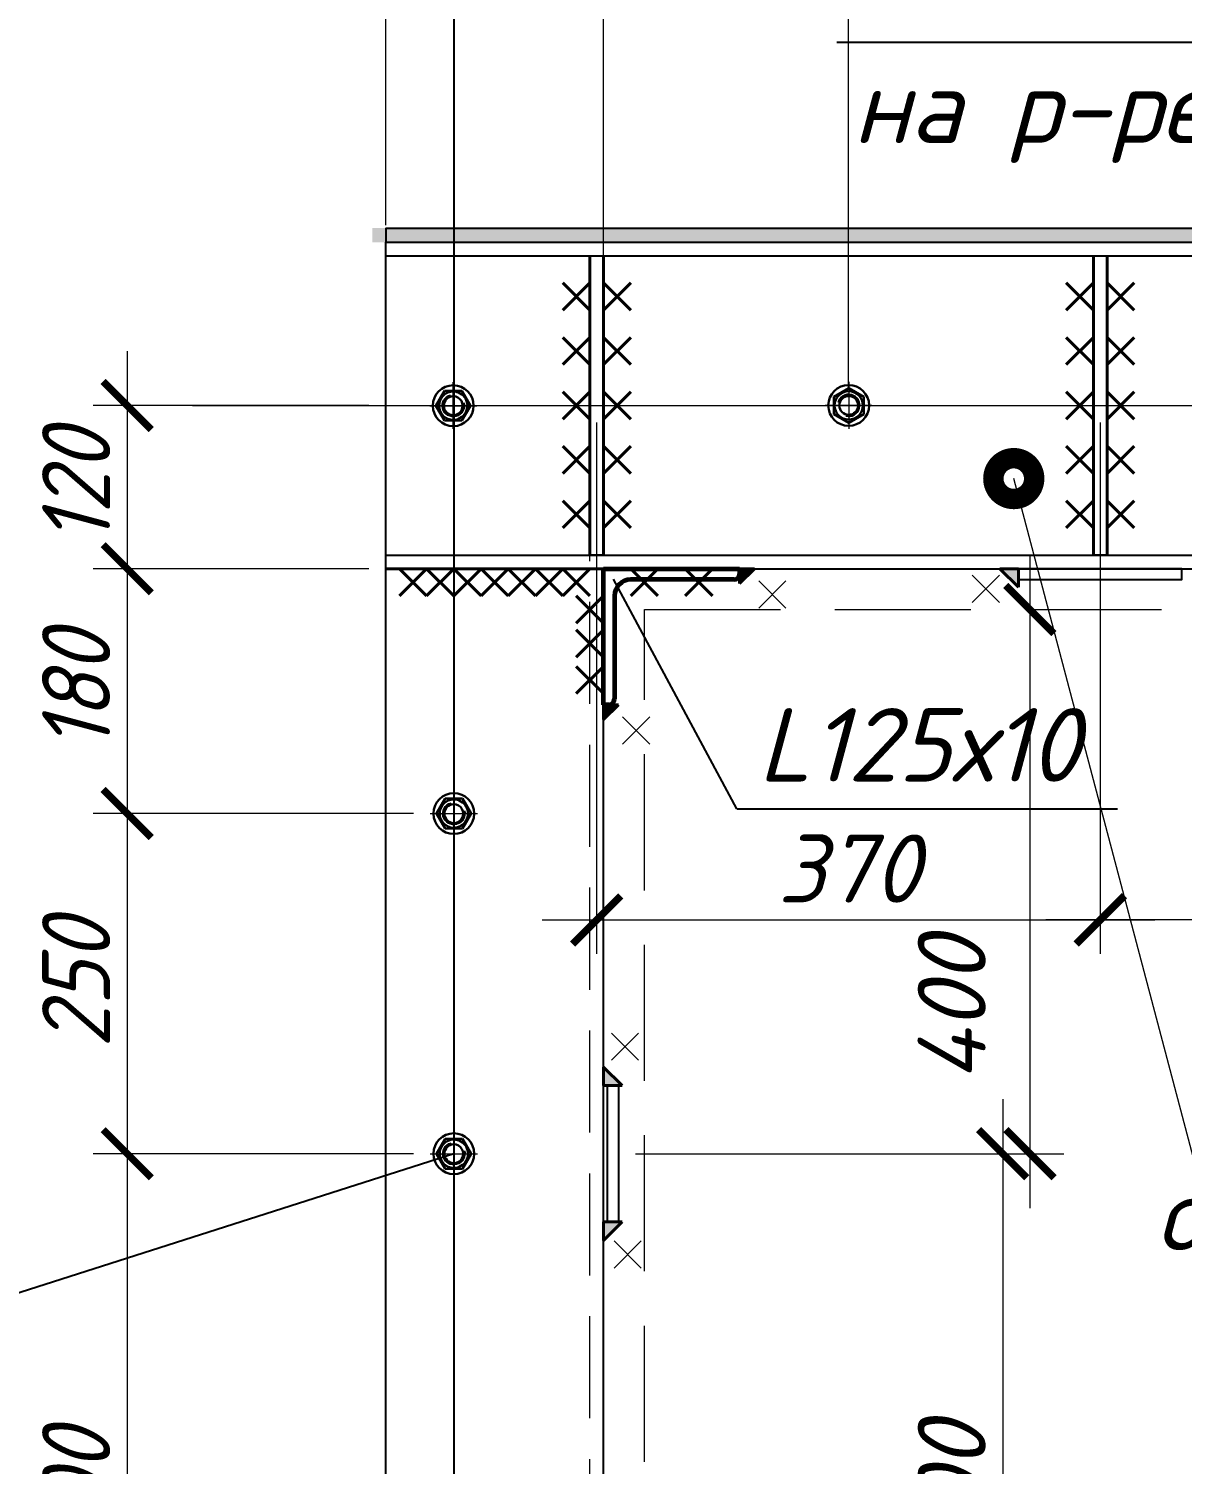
# Model space of a CAD drawing. Header units: millimetres. Extents: x 749182 to 2267578, y 70462 to 311449.
# Drawn here: x 2071756 to 2072604, y 119859 to 120914 of the extents above; entities that cross this region are included whole.
import ezdxf
from ezdxf.enums import TextEntityAlignment as Align

# ---------------------------------------------------------------- set-up
doc = ezdxf.new("R2010")
doc.units = ezdxf.units.MM
for name, pattern in [('015-60-22-12-0682-ПЗУ-20_П_изм1$0$K5LT_AXLED_REINFORCED', [13, 8, -2, 1, -2]), ('ГОСТ 2.303 4', [7, 5, -2, 0]), ('осеваяX2', [4, 2.5, -0.5, 0.5, -0.5])]:
    doc.linetypes.add(name, pattern=pattern)
doc.layers.get('Defpoints').update_dxf_attribs({"color": 255})
for name, color, linetype, lineweight in [('1Стены', 252, 'Continuous', 25), ('Оси', 165, 'осеваяX2', 13), ('Размер', 7, 'Continuous', 13), ('размеры', 7, 'Continuous', 9), ('Размеры КР', 164, 'Continuous', 9), ('сварка', 156, 'Continuous', 9), ('Стены', 184, 'Continuous', 40)]:
    doc.layers.add(name, color=color, linetype=linetype, lineweight=lineweight)
doc.layers.add('CS_UNPLOTTED', color=254, linetype='Continuous', plot=False)
for name, color, linetype in [('VPORTS', 7, 'Continuous'), ('металл', 124, 'Continuous'), ('Текст', 7, 'Continuous'), ('Штриховка', 252, 'Continuous')]:
    doc.layers.add(name, color=color, linetype=linetype)
doc.styles.add('GOST 2.304_new', font='isocpeur.ttf', dxfattribs={"width": 0.9, "oblique": 15})
doc.styles.add('М2', font='isocpeui.ttf')
doc.dimstyles.new('SPDS', dxfattribs={"dimscale": 25, "dimtxt": 2.5, "dimasz": 1.77, "dimexe": 1.25, "dimexo": 0.625, "dimtad": 1, "dimdec": 0, "dimrnd": 0.001, "dimtxsty": 'GOST 2.304_new', "dimblk": 'ARCHTICK', "dimcen": 2.5, "dimdle": 2, "dimclrt": 256, "dimazin": 2, "dimtfac": 0.75, "dimtdec": 0, "dimtmove": 1, "dimatfit": 3, "dimfxl": 0, "dimtolj": 1, "dimlwd": 9, "dimlwe": 9, "dimarcsym": 0})
doc.dimstyles.new('SPDS 1_20', dxfattribs={"dimscale": 20, "dimtxt": 2.5, "dimasz": 1.77, "dimexe": 1.25, "dimexo": 0.625, "dimtad": 1, "dimdec": 0, "dimrnd": 0.001, "dimtxsty": 'М2', "dimblk": 'ARCHTICK', "dimcen": 2.5, "dimdle": 2, "dimclrt": 256, "dimadec": 0, "dimazin": 2, "dimtfac": 0.75, "dimtdec": 0, "dimtmove": 1, "dimatfit": 3, "dimfxl": 0, "dimtolj": 1, "dimlwd": 9, "dimlwe": 9, "dimarcsym": 0})

# ---------------------------------------------------------------- blocks, each defined once
blk = doc.blocks.new('м16')
at = {"layer": 'металл', "lineweight": 30, "ltscale": 20}
for p, q in [((-11, 6.4), (0, 12.7)), ((0, 12.7), (11, 6.4)), ((-11, -6.4), (-11, 6.4)), ((11, 6.4), (11, -6.4)), ((0, -12.7), (-11, -6.4)), ((11, -6.4), (0, -12.7))]:
    blk.add_line(p, q, dxfattribs=at)
blk.add_circle((0, 0), 15, dxfattribs=at)
for radius, start, end in [(10.4, 0, 180), (10.4, 180, 0), (6.92, 0, 180), (6.92, 180, 0)]:
    blk.add_arc((0, 0), radius, start, end, dxfattribs=at)
at = {"layer": 'металл', "linetype": 'Continuous', "lineweight": 25, "ltscale": 20}
blk.add_arc((0, 0), 8, 255, 165, dxfattribs=at)
at = {"layer": 'Оси', "ltscale": 20}
for p, q in [((0, 17.3), (0, -17.3)), ((17, 0), (-17.3, 0))]:
    blk.add_line(p, q, dxfattribs=at)
blk = doc.blocks.new('свар')
at = {"layer": 'сварка', "color": 0, "linetype": 'Continuous', "ltscale": 10}
for p, q in [((10, 10), (-10, -10)), ((-10, 10), (10, -10))]:
    blk.add_line(p, q, dxfattribs=at)
blk = doc.blocks.new('_ArchTick')
at = {"color": 0, "linetype": 'ByBlock', "const_width": 0.15}
blk.add_lwpolyline([(-0.5, -0.5), (0.5, 0.5)], dxfattribs=at)
blk = doc.blocks.new('*D1927')
at = {"layer": 'Defpoints', "color": 0, "lineweight": 20, "ltscale": 20, "transparency": 16777216}
for p in [(2072481.9, 120487.5), (2072189.4, 120087.5), (2072491.7, 120087.5)]:
    blk.add_point(p, dxfattribs=at)
at = {"layer": 'Размер', "color": 0, "lineweight": 9, "ltscale": 20, "transparency": 16777216}
for p, q in [((2072491.7, 120527.5), (2072491.7, 120047.5)), ((2072494.4, 120487.5), (2072516.7, 120487.5)), ((2072201.9, 120087.5), (2072516.7, 120087.5))]:
    blk.add_line(p, q, dxfattribs=at)
at = {"layer": 'Размер', "color": 0, "lineweight": 9, "ltscale": 20, "transparency": 16777216, "xscale": 35.4, "yscale": 35.4, "zscale": 35.4}
for p, rotation in [((2072491.7, 120487.5), 90), ((2072491.7, 120087.5), 270)]:
    blk.add_blockref('_ArchTick', p, dxfattribs=dict(at, rotation=rotation))
at = {"layer": 'Размер', "ltscale": 20, "transparency": 16777216, "insert": (2072434.2, 120193.5), "char_height": 50, "attachment_point": 5, "rotation": 90, "style": 'М2'}
blk.add_mtext('\\A1;400', dxfattribs=at)
blk = doc.blocks.new('*D1928')
at = {"layer": 'Defpoints', "color": 0, "lineweight": 20, "ltscale": 20, "transparency": 16777216}
for p in [(2072189.4, 120087.5), (2072189.4, 119587.5), (2072471.7, 119587.5)]:
    blk.add_point(p, dxfattribs=at)
at = {"layer": 'Размер', "color": 0, "lineweight": 9, "ltscale": 20, "transparency": 16777216}
for p, q in [((2072471.7, 120127.5), (2072471.7, 119547.5)), ((2072201.9, 120087.5), (2072496.7, 120087.5)), ((2072201.9, 119587.5), (2072496.7, 119587.5))]:
    blk.add_line(p, q, dxfattribs=at)
at = {"layer": 'Размер', "color": 0, "lineweight": 9, "ltscale": 20, "transparency": 16777216, "xscale": 35.4, "yscale": 35.4, "zscale": 35.4}
for p, rotation in [((2072471.7, 120087.5), 90), ((2072471.7, 119587.5), 270)]:
    blk.add_blockref('_ArchTick', p, dxfattribs=dict(at, rotation=rotation))
at = {"layer": 'Размер', "ltscale": 20, "transparency": 16777216, "insert": (2072434.2, 119837.5), "char_height": 50, "attachment_point": 5, "rotation": 90, "style": 'М2'}
blk.add_mtext('\\A1;500', dxfattribs=at)
blk = doc.blocks.new('*D1934')
at = {"layer": 'Defpoints', "color": 0, "lineweight": 20, "transparency": 16777216}
for p in [(2072018.3, 121445.3), (2072018.3, 120757.5), (2072178.4, 120517.5)]:
    blk.add_point(p, dxfattribs=at)
at = {"layer": 'Размеры КР', "color": 0, "lineweight": 9, "transparency": 16777216}
for p, q in [((2072018.3, 120770), (2072018.3, 121470.3)), ((2072178.4, 120530), (2072178.4, 121470.3)), ((2072218.4, 121445.3), (2071978.3, 121445.3))]:
    blk.add_line(p, q, dxfattribs=at)
at = {"layer": 'Размеры КР', "color": 0, "lineweight": 9, "transparency": 16777216, "xscale": 35.4, "yscale": 35.4, "zscale": 35.4, "rotation": 180}
blk.add_blockref('_ArchTick', (2072018.3, 121445.3), dxfattribs=at)
at = {"layer": 'Размеры КР', "color": 0, "lineweight": 9, "transparency": 16777216, "xscale": 35.4, "yscale": 35.4, "zscale": 35.4}
blk.add_blockref('_ArchTick', (2072178.4, 121445.3), dxfattribs=at)
at = {"layer": 'Размеры КР', "lineweight": 20, "transparency": 16777216, "insert": (2072098.4, 121482.8), "char_height": 50, "attachment_point": 5, "style": 'М2'}
blk.add_mtext('\\A1;160', dxfattribs=at)
blk = doc.blocks.new('*D1920')
at = {"layer": 'Defpoints', "color": 0, "lineweight": 20, "ltscale": 20, "transparency": 16777216}
for p in [(2072638.9, 120487.5), (2072652.8, 120487.5), (2072672.8, 118487.5)]:
    blk.add_point(p, dxfattribs=at)
at = {"layer": 'Размер', "color": 0, "lineweight": 9, "ltscale": 20, "transparency": 16777216}
for p, q in [((2072638.9, 118447.5), (2072638.9, 120527.5)), ((2072640.3, 120487.5), (2072613.9, 120487.5)), ((2072660.3, 118487.5), (2072613.9, 118487.5))]:
    blk.add_line(p, q, dxfattribs=at)
at = {"layer": 'Размер', "color": 0, "lineweight": 9, "ltscale": 20, "transparency": 16777216, "xscale": 35.4, "yscale": 35.4, "zscale": 35.4}
for p, rotation in [((2072638.9, 120487.5), 90), ((2072638.9, 118487.5), 270)]:
    blk.add_blockref('_ArchTick', p, dxfattribs=dict(at, rotation=rotation))
at = {"layer": 'Размер', "ltscale": 20, "transparency": 16777216, "insert": (2072628.9, 119622.1), "char_height": 50, "width": 670.583, "attachment_point": 5, "rotation": 90, "style": 'М2'}
blk.add_mtext('\\A1;2000 \\P(уточнять по АР)', dxfattribs=at)
blk = doc.blocks.new('*D1921')
at = {"layer": 'Defpoints', "color": 0, "lineweight": 20, "ltscale": 20, "transparency": 16777216}
for p in [(2072018.3, 120637.5), (2071828.3, 120517.5), (2072018.3, 120517.5)]:
    blk.add_point(p, dxfattribs=at)
at = {"layer": 'размеры', "color": 0, "lineweight": 9, "ltscale": 20, "transparency": 16777216}
for p, q in [((2071828.3, 120677.5), (2071828.3, 120477.5)), ((2072005.8, 120637.5), (2071803.3, 120637.5)), ((2072005.8, 120517.5), (2071803.3, 120517.5))]:
    blk.add_line(p, q, dxfattribs=at)
at = {"layer": 'размеры', "color": 0, "lineweight": 9, "ltscale": 20, "transparency": 16777216, "xscale": 35.4, "yscale": 35.4, "zscale": 35.4}
for p, rotation in [((2071828.3, 120637.5), 90), ((2071828.3, 120517.5), 270)]:
    blk.add_blockref('_ArchTick', p, dxfattribs=dict(at, rotation=rotation))
at = {"layer": 'размеры', "ltscale": 20, "transparency": 16777216, "insert": (2071790.8, 120577.5), "char_height": 50, "attachment_point": 5, "rotation": 90, "style": 'GOST 2.304_new'}
blk.add_mtext('\\A1;120', dxfattribs=at)
blk = doc.blocks.new('*D1922')
at = {"layer": 'Defpoints', "color": 0, "lineweight": 20, "ltscale": 20, "transparency": 16777216}
for p in [(2072018.3, 120517.5), (2071828.3, 120337.5), (2072051.1, 120337.5)]:
    blk.add_point(p, dxfattribs=at)
at = {"layer": 'размеры', "color": 0, "lineweight": 9, "ltscale": 20, "transparency": 16777216}
for p, q in [((2071828.3, 120557.5), (2071828.3, 120297.5)), ((2072005.8, 120517.5), (2071803.3, 120517.5)), ((2072038.6, 120337.5), (2071803.3, 120337.5))]:
    blk.add_line(p, q, dxfattribs=at)
at = {"layer": 'размеры', "color": 0, "lineweight": 9, "ltscale": 20, "transparency": 16777216, "xscale": 35.4, "yscale": 35.4, "zscale": 35.4}
for p, rotation in [((2071828.3, 120517.5), 90), ((2071828.3, 120337.5), 270)]:
    blk.add_blockref('_ArchTick', p, dxfattribs=dict(at, rotation=rotation))
at = {"layer": 'размеры', "ltscale": 20, "transparency": 16777216, "insert": (2071790.8, 120427.5), "char_height": 50, "attachment_point": 5, "rotation": 90, "style": 'GOST 2.304_new'}
blk.add_mtext('\\A1;180', dxfattribs=at)
blk = doc.blocks.new('*D1923')
at = {"layer": 'Defpoints', "color": 0, "lineweight": 20, "ltscale": 20, "transparency": 16777216}
for p in [(2072051.1, 120337.5), (2071828.3, 120087.5), (2072051.1, 120087.5)]:
    blk.add_point(p, dxfattribs=at)
at = {"layer": 'размеры', "color": 0, "lineweight": 9, "ltscale": 20, "transparency": 16777216}
for p, q in [((2071828.3, 120377.5), (2071828.3, 120047.5)), ((2072038.6, 120337.5), (2071803.3, 120337.5)), ((2072038.6, 120087.5), (2071803.3, 120087.5))]:
    blk.add_line(p, q, dxfattribs=at)
at = {"layer": 'размеры', "color": 0, "lineweight": 9, "ltscale": 20, "transparency": 16777216, "xscale": 35.4, "yscale": 35.4, "zscale": 35.4}
for p, rotation in [((2071828.3, 120337.5), 90), ((2071828.3, 120087.5), 270)]:
    blk.add_blockref('_ArchTick', p, dxfattribs=dict(at, rotation=rotation))
at = {"layer": 'размеры', "ltscale": 20, "transparency": 16777216, "insert": (2071790.8, 120212.5), "char_height": 50, "attachment_point": 5, "rotation": 90, "style": 'GOST 2.304_new'}
blk.add_mtext('\\A1;250', dxfattribs=at)
blk = doc.blocks.new('*D1924')
at = {"layer": 'Defpoints', "color": 0, "lineweight": 20, "ltscale": 20, "transparency": 16777216}
for p in [(2072051.1, 120087.5), (2071828.3, 119587.5), (2072051.1, 119587.5)]:
    blk.add_point(p, dxfattribs=at)
at = {"layer": 'размеры', "color": 0, "lineweight": 9, "ltscale": 20, "transparency": 16777216}
for p, q in [((2071828.3, 120127.5), (2071828.3, 119547.5)), ((2072038.6, 120087.5), (2071803.3, 120087.5)), ((2072038.6, 119587.5), (2071803.3, 119587.5))]:
    blk.add_line(p, q, dxfattribs=at)
at = {"layer": 'размеры', "color": 0, "lineweight": 9, "ltscale": 20, "transparency": 16777216, "xscale": 35.4, "yscale": 35.4, "zscale": 35.4}
for p, rotation in [((2071828.3, 120087.5), 90), ((2071828.3, 119587.5), 270)]:
    blk.add_blockref('_ArchTick', p, dxfattribs=dict(at, rotation=rotation))
at = {"layer": 'размеры', "ltscale": 20, "transparency": 16777216, "insert": (2071790.8, 119837.5), "char_height": 50, "attachment_point": 5, "rotation": 90, "style": 'GOST 2.304_new'}
blk.add_mtext('\\A1;500', dxfattribs=at)
blk = doc.blocks.new('*D1918')
at = {"layer": 'Defpoints', "color": 0, "lineweight": 20, "transparency": 16777216}
for p in [(2072358.4, 121445.3), (2072178.4, 121367.6), (2072358.4, 120637.5)]:
    blk.add_point(p, dxfattribs=at)
at = {"layer": 'Размеры КР', "color": 0, "lineweight": 9, "transparency": 16777216}
for p, q in [((2072178.4, 121380.1), (2072178.4, 121470.3)), ((2072358.4, 120650), (2072358.4, 121470.3)), ((2072138.4, 121445.3), (2072398.4, 121445.3))]:
    blk.add_line(p, q, dxfattribs=at)
at = {"layer": 'Размеры КР', "color": 0, "lineweight": 9, "transparency": 16777216, "xscale": 35.4, "yscale": 35.4, "zscale": 35.4, "rotation": 180}
blk.add_blockref('_ArchTick', (2072178.4, 121445.3), dxfattribs=at)
at = {"layer": 'Размеры КР', "color": 0, "lineweight": 9, "transparency": 16777216, "xscale": 35.4, "yscale": 35.4, "zscale": 35.4}
blk.add_blockref('_ArchTick', (2072358.4, 121445.3), dxfattribs=at)
at = {"layer": 'Размеры КР', "lineweight": 20, "transparency": 16777216, "insert": (2072268.4, 121482.8), "char_height": 50, "attachment_point": 5, "style": 'М2'}
blk.add_mtext('\\A1;180', dxfattribs=at)
blk = doc.blocks.new('*D1917')
at = {"layer": 'Defpoints', "color": 0, "lineweight": 20, "transparency": 16777216}
for p in [(2072173.3, 120637.5), (2072543.4, 120509.5), (2072543.4, 120259.3)]:
    blk.add_point(p, dxfattribs=at)
at = {"layer": 'Размеры КР', "color": 0, "lineweight": 9, "transparency": 16777216}
for p, q in [((2072173.3, 120625), (2072173.3, 120234.3)), ((2072543.4, 120497), (2072543.4, 120234.3)), ((2072133.3, 120259.3), (2072583.4, 120259.3))]:
    blk.add_line(p, q, dxfattribs=at)
at = {"layer": 'Размеры КР', "color": 0, "lineweight": 9, "transparency": 16777216, "xscale": 35.4, "yscale": 35.4, "zscale": 35.4, "rotation": 180}
blk.add_blockref('_ArchTick', (2072173.3, 120259.3), dxfattribs=at)
at = {"layer": 'Размеры КР', "color": 0, "lineweight": 9, "transparency": 16777216, "xscale": 35.4, "yscale": 35.4, "zscale": 35.4}
blk.add_blockref('_ArchTick', (2072543.4, 120259.3), dxfattribs=at)
at = {"layer": 'Размеры КР', "lineweight": 20, "transparency": 16777216, "insert": (2072358.4, 120297.1), "char_height": 50, "attachment_point": 5, "style": 'М2'}
blk.add_mtext('\\A1;370', dxfattribs=at)
blk = doc.blocks.new('*D1915')
at = {"layer": 'Defpoints', "color": 0, "lineweight": 20, "transparency": 16777216}
for p in [(2072543.4, 120637.5), (2072923.1, 120637.5), (2072923.1, 120259.6)]:
    blk.add_point(p, dxfattribs=at)
at = {"layer": 'Размеры КР', "color": 0, "lineweight": 9, "transparency": 16777216}
for p, q in [((2072543.4, 120625), (2072543.4, 120234.6)), ((2072923.1, 120625), (2072923.1, 120234.6)), ((2072503.4, 120259.6), (2072963.1, 120259.6))]:
    blk.add_line(p, q, dxfattribs=at)
at = {"layer": 'Размеры КР', "color": 0, "lineweight": 9, "transparency": 16777216, "xscale": 35.4, "yscale": 35.4, "zscale": 35.4, "rotation": 180}
blk.add_blockref('_ArchTick', (2072543.4, 120259.6), dxfattribs=at)
at = {"layer": 'Размеры КР', "color": 0, "lineweight": 9, "transparency": 16777216, "xscale": 35.4, "yscale": 35.4, "zscale": 35.4}
blk.add_blockref('_ArchTick', (2072923.1, 120259.6), dxfattribs=at)
at = {"layer": 'Размеры КР', "lineweight": 20, "transparency": 16777216, "insert": (2072733.2, 120297.1), "char_height": 50, "attachment_point": 5, "style": 'М2'}
blk.add_mtext('\\A1;380', dxfattribs=at)
blk = doc.blocks.new('*D1939')
at = {"layer": 'Defpoints', "color": 0, "lineweight": 20, "transparency": 16777216}
for p in [(2072733.2, 121445.3), (2072358.4, 120637.5), (2072733.2, 120637.5)]:
    blk.add_point(p, dxfattribs=at)
at = {"layer": 'Размеры КР', "color": 0, "lineweight": 9, "transparency": 16777216}
for p, q in [((2072358.4, 120650), (2072358.4, 121470.3)), ((2072733.2, 120650), (2072733.2, 121470.3)), ((2072318.4, 121445.3), (2072773.2, 121445.3))]:
    blk.add_line(p, q, dxfattribs=at)
at = {"layer": 'Размеры КР', "color": 0, "lineweight": 9, "transparency": 16777216, "xscale": 35.4, "yscale": 35.4, "zscale": 35.4, "rotation": 180}
blk.add_blockref('_ArchTick', (2072358.4, 121445.3), dxfattribs=at)
at = {"layer": 'Размеры КР', "color": 0, "lineweight": 9, "transparency": 16777216, "xscale": 35.4, "yscale": 35.4, "zscale": 35.4}
blk.add_blockref('_ArchTick', (2072733.2, 121445.3), dxfattribs=at)
at = {"layer": 'Размеры КР', "lineweight": 20, "transparency": 16777216, "insert": (2072545.8, 121483.2), "char_height": 50, "attachment_point": 5, "style": 'М2'}
blk.add_mtext('\\A1;375', dxfattribs=at)

msp = doc.modelspace()

# ---------------------------------------------------------------- hatches: boundary and pattern name
at = {"layer": 'Стены', "linetype": 'Continuous', "ltscale": 4}
for points in [[(2072278.3484, 120517.4941), (2072289.2631, 120517.4941), (2072278.3484, 120506.5794)], [(2072178.3484, 120417.4941), (2072189.2631, 120417.4941), (2072178.3484, 120406.5794)]]:
    msp.add_hatch(color=256, dxfattribs=at).paths.add_polyline_path(points, flags=0)
at = {"layer": 'Стены', "linetype": 'Continuous', "ltscale": 5}
for points in [[(2072483.2555, 120517.4941), (2072469.6121, 120517.4941), (2072483.2555, 120503.8507)], [(2072178.3484, 120137.5821), (2072178.3484, 120151.2255), (2072191.9918, 120137.5821)], [(2072178.3484, 120037.3865), (2072178.3484, 120023.7431), (2072191.9918, 120037.3865)]]:
    msp.add_hatch(color=256, dxfattribs=at).paths.add_polyline_path(points, flags=0)
at = {"layer": 'Штриховка', "ltscale": 20}
h = msp.add_hatch(dxfattribs=at)
h.set_pattern_fill('AR-SAND', color=256, scale=0.3)
h.set_pattern_definition([(37.5, (-40076610.999, -1073243.946), (-0.4800093888, 14.68239712), [0, -11.5824, 0, -12.954, 0, -12.3825]), (7.5, (-40076611, -1073243.946), (13.485698494, 21.504753017), [0, -6.2484, 0, -10.4394, 0, -4.0005]), (327.5, (-40076620.372, -1073243.946), (23.7297711072, 0.0431155404), [0, -3.81, 0, -13.716, 0, -17.907]), (317.5, (-40076620.372, -1073243.946), (22.906693574, 6.687879698), [0, -1.905, 0, -8.9916, 0, -10.287])])
h.paths.add_polyline_path([(2073358.3582, 120767.9178), (2072008.3484, 120767.9178), (2072008.3484, 120757.9178), (2072008.3484, 120757.4941), (2073358.3582, 120757.9178)])

# ---------------------------------------------------------------- linework, layer by layer
at = {"layer": '1Стены', "linetype": 'ГОСТ 2.303 4', "lineweight": 13, "ltscale": 15}
msp.add_line((2072168.3484, 118423.0629), (2072168.3484, 120553.0727), dxfattribs=at)
at = {"layer": '1Стены', "linetype": 'ГОСТ 2.303 4', "lineweight": 13, "ltscale": 20}
for p, q in [((2072208.3484, 118461.0629), (2072208.3484, 120487.4941)), ((2072208.3484, 120487.4941), (2073258.3582, 120487.4941))]:
    msp.add_line(p, q, dxfattribs=at)
at = {"layer": 'CS_UNPLOTTED', "ltscale": 20}
msp.add_line((2072068.3484, 121199.3425), (2072068.3484, 118484.3265), dxfattribs=at)
at = {"layer": 'VPORTS', "ltscale": 100}
msp.add_lwpolyline([(2072018.3484, 120757.4941), (2073448.3582, 120757.4941), (2073448.3582, 120767.5021), (2072018.3484, 120767.5021)], close=True, dxfattribs=at)
at = {"layer": 'металл', "color": 0, "ltscale": 20}
for p, q in [((2072018.3484, 118271.0629), (2072018.3484, 120757.4941)), ((2072018.3484, 120757.4941), (2073448.3582, 120757.4941)), ((2072018.3484, 120747.4941), (2073448.3582, 120747.4941)), ((2072018.3484, 120527.4941), (2073448.3582, 120527.4941)), ((2072178.3484, 120517.4941), (2072018.3484, 120517.4941)), ((2072018.3484, 120517.4941), (2073448.3582, 120517.4941)), ((2072178.3484, 118556.0727), (2072178.3484, 120503.0727))]:
    msp.add_line(p, q, dxfattribs=at)
at = {"layer": 'металл', "ltscale": 20}
for points in [[(2072168.3533, 120747.4941), (2072178.3486, 120747.4941), (2072178.3486, 120527.4941), (2072168.3533, 120527.4941)], [(2072538.3557, 120747.4941), (2072548.351, 120747.4941), (2072548.351, 120527.4941), (2072538.3557, 120527.4941)], [(2072483.3533, 120517.4941), (2072483.3533, 120509.4941), (2072603.3533, 120509.4941), (2072603.3533, 120517.4941)], [(2072181.3575, 120137.4843), (2072189.3575, 120137.4843), (2072189.3575, 120037.4843), (2072181.3575, 120037.4843)]]:
    msp.add_lwpolyline(points, close=True, dxfattribs=at)
at = {"layer": 'Оси', "linetype": '015-60-22-12-0682-ПЗУ-20_П_изм1$0$K5LT_AXLED_REINFORCED', "ltscale": 100}
msp.add_line((2071876.2867, 120637.4941), (2073590.4199, 120637.4941), dxfattribs=at)
at = {"layer": 'размеры', "ltscale": 20}
msp.add_line((2072615.068, 120072.2002), (2072479.8203, 120583.7197), dxfattribs=at)
at = {"layer": 'Размеры КР', "lineweight": 20}
for p, q in [((2072173.3495, 120637.494), (2072543.3519, 120637.494)), ((2072543.3519, 120637.494), (2072923.0738, 120637.4921)), ((2072543.3519, 120637.494), (2072923.0738, 120637.4921))]:
    msp.add_line(p, q, dxfattribs=at)
at = {"layer": 'Стены', "color": 0, "linetype": 'Continuous', "ltscale": 10}
for p, q in [((2072168.358, 120747.4941), (2072168.358, 120527.4941)), ((2072178.3533, 120747.4941), (2072178.3533, 120527.4941)), ((2072538.3604, 120747.4941), (2072538.3604, 120527.4941)), ((2072548.3557, 120747.4941), (2072548.3557, 120527.4941)), ((2072168.358, 120727.4941), (2072148.358, 120707.4941)), ((2072168.358, 120707.4941), (2072148.358, 120727.4941)), ((2072178.3533, 120727.4941), (2072198.3533, 120707.4941)), ((2072178.3533, 120707.4941), (2072198.3533, 120727.4941)), ((2072538.3604, 120727.4941), (2072518.3604, 120707.4941)), ((2072538.3604, 120707.4941), (2072518.3604, 120727.4941)), ((2072548.3557, 120727.4941), (2072568.3557, 120707.4941)), ((2072548.3557, 120707.4941), (2072568.3557, 120727.4941)), ((2072168.358, 120687.4941), (2072148.358, 120667.4941)), ((2072168.358, 120667.4941), (2072148.358, 120687.4941)), ((2072178.3533, 120687.4941), (2072198.3533, 120667.4941)), ((2072178.3533, 120667.4941), (2072198.3533, 120687.4941)), ((2072538.3604, 120687.4941), (2072518.3604, 120667.4941)), ((2072538.3604, 120667.4941), (2072518.3604, 120687.4941)), ((2072548.3557, 120687.4941), (2072568.3557, 120667.4941)), ((2072548.3557, 120667.4941), (2072568.3557, 120687.4941)), ((2072168.358, 120647.4941), (2072148.358, 120627.4941)), ((2072168.358, 120627.4941), (2072148.358, 120647.4941)), ((2072178.3533, 120647.4941), (2072198.3533, 120627.4941)), ((2072178.3533, 120627.4941), (2072198.3533, 120647.4941)), ((2072538.3604, 120647.4941), (2072518.3604, 120627.4941)), ((2072538.3604, 120627.4941), (2072518.3604, 120647.4941)), ((2072548.3557, 120647.4941), (2072568.3557, 120627.4941)), ((2072548.3557, 120627.4941), (2072568.3557, 120647.4941)), ((2072168.358, 120607.4941), (2072148.358, 120587.4941)), ((2072168.358, 120587.4941), (2072148.358, 120607.4941)), ((2072178.3533, 120607.4941), (2072198.3533, 120587.4941)), ((2072178.3533, 120587.4941), (2072198.3533, 120607.4941)), ((2072538.3604, 120607.4941), (2072518.3604, 120587.4941)), ((2072538.3604, 120587.4941), (2072518.3604, 120607.4941)), ((2072548.3557, 120607.4941), (2072568.3557, 120587.4941)), ((2072548.3557, 120587.4941), (2072568.3557, 120607.4941)), ((2072168.358, 120567.4941), (2072148.358, 120547.4941)), ((2072168.358, 120547.4941), (2072148.358, 120567.4941)), ((2072178.3533, 120567.4941), (2072198.3533, 120547.4941)), ((2072178.3533, 120547.4941), (2072198.3533, 120567.4941)), ((2072538.3604, 120567.4941), (2072518.3604, 120547.4941)), ((2072538.3604, 120547.4941), (2072518.3604, 120567.4941)), ((2072548.3557, 120567.4941), (2072568.3557, 120547.4941)), ((2072548.3557, 120547.4941), (2072568.3557, 120567.4941)), ((2072018.3484, 120517.4941), (2072178.3484, 120517.4941)), ((2072028.3484, 120517.4941), (2072048.3484, 120497.4941)), ((2072048.3484, 120517.4941), (2072028.3484, 120497.4941)), ((2072068.3484, 120517.4941), (2072048.3484, 120497.4941)), ((2072048.3484, 120517.4941), (2072068.3484, 120497.4941)), ((2072068.3484, 120517.4941), (2072088.3484, 120497.4941)), ((2072088.3484, 120517.4941), (2072068.3484, 120497.4941)), ((2072088.3484, 120517.4941), (2072108.3484, 120497.4941)), ((2072108.3484, 120517.4941), (2072088.3484, 120497.4941)), ((2072108.3484, 120517.4941), (2072128.3484, 120497.4941)), ((2072128.3484, 120517.4941), (2072108.3484, 120497.4941)), ((2072128.3484, 120517.4941), (2072148.3484, 120497.4941)), ((2072148.3484, 120517.4941), (2072128.3484, 120497.4941)), ((2072148.3484, 120517.4941), (2072168.3484, 120497.4941)), ((2072168.3484, 120517.4941), (2072148.3484, 120497.4941)), ((2072178.3484, 120517.4941), (2072178.3484, 120417.4941)), ((2072178.3484, 120517.4941), (2072278.3484, 120517.4941)), ((2072198.3484, 120517.4941), (2072218.3484, 120497.4941)), ((2072218.3484, 120517.4941), (2072198.3484, 120497.4941)), ((2072238.3484, 120517.4941), (2072258.3484, 120497.4941)), ((2072258.3484, 120517.4941), (2072238.3484, 120497.4941)), ((2072178.3484, 120497.4941), (2072158.3484, 120477.4941)), ((2072178.3484, 120477.4941), (2072158.3484, 120497.4941)), ((2072178.3484, 120472.4769), (2072158.3484, 120452.4769)), ((2072178.3484, 120452.4769), (2072158.3484, 120472.4769)), ((2072178.3484, 120445.6405), (2072158.3484, 120425.6405)), ((2072178.3484, 120425.6405), (2072158.3484, 120445.6405))]:
    msp.add_line(p, q, dxfattribs=at)
at = {"layer": 'Стены', "color": 0, "linetype": 'Continuous', "ltscale": 4}
for p, q in [((2072278.3484, 120517.4941), (2072289.2631, 120517.4941)), ((2072289.2631, 120517.4941), (2072278.3484, 120506.5794)), ((2072278.3484, 120506.5794), (2072278.3484, 120517.4941)), ((2072178.3484, 120417.4941), (2072189.2631, 120417.4941)), ((2072189.2631, 120417.4941), (2072178.3484, 120406.5794)), ((2072178.3484, 120406.5794), (2072178.3484, 120417.4941))]:
    msp.add_line(p, q, dxfattribs=at)
at = {"layer": 'Стены', "color": 0, "linetype": 'Continuous', "ltscale": 5}
for p, q in [((2072483.2555, 120517.4941), (2072469.6121, 120517.4941)), ((2072469.6121, 120517.4941), (2072483.2555, 120503.8507)), ((2072483.2555, 120503.8507), (2072483.2555, 120517.4941)), ((2072178.3484, 120137.5821), (2072178.3484, 120151.2255)), ((2072178.3484, 120151.2255), (2072191.9918, 120137.5821)), ((2072191.9918, 120137.5821), (2072178.3484, 120137.5821)), ((2072178.3484, 120037.3865), (2072178.3484, 120023.7431)), ((2072178.3484, 120023.7431), (2072191.9918, 120037.3865)), ((2072191.9918, 120037.3865), (2072178.3484, 120037.3865))]:
    msp.add_line(p, q, dxfattribs=at)
at = {"layer": 'Текст', "ltscale": 20}
for p, q in [((2072349.6997, 120904.4004), (2072764.4347, 120904.4004)), ((2072276.3275, 120341.033), (2072185.7026, 120509.8323)), ((2072276.3275, 120341.033), (2072555.9625, 120341.033)), ((2072068.3484, 120087.4843), (2071507.0026, 119907.8125))]:
    msp.add_line(p, q, dxfattribs=at)
at = {"layer": 'Текст', "linetype": 'Continuous', "lineweight": 60, "ltscale": 10}
for p, q in [((2072178.3484, 120417.4941), (2072178.3484, 120517.4941)), ((2072178.3484, 120517.4941), (2072278.3484, 120517.4941)), ((2072278.3484, 120517.4941), (2072278.3484, 120513.4941)), ((2072274.3484, 120509.4941), (2072198.3484, 120509.4941)), ((2072186.3484, 120497.4941), (2072186.3484, 120421.4941)), ((2072182.3484, 120417.4941), (2072178.3484, 120417.4941))]:
    msp.add_line(p, q, dxfattribs=at)
at = {"layer": 'Текст', "ltscale": 20, "const_width": 30}
msp.add_lwpolyline([(2072487.3203, 120583.7197, 1), (2072472.3203, 120583.7197, 1)], format="xyb", close=True, dxfattribs=at)
at = {"layer": 'Текст', "linetype": 'Continuous', "lineweight": 60, "ltscale": 10}
for centre, radius, start, end in [((2072274.3484, 120513.4941), 4, 270, 0), ((2072198.3484, 120497.4941), 12, 90, 180), ((2072182.3484, 120421.4941), 4, 270, 0)]:
    msp.add_arc(centre, radius, start, end, dxfattribs=at)

# ---------------------------------------------------------------- block references
at = {"layer": 'Размер', "xscale": -1, "rotation": 89.99999999988889}
for p in [(2072067.9009, 120637.3216), (2072068.3484, 120337.4941), (2072068.3484, 120087.4843)]:
    msp.add_blockref('м16', p, dxfattribs=at)
at = {"layer": 'Размер'}
msp.add_blockref('м16', (2072358.5233, 120637.4941), dxfattribs=at)
at = {"layer": 'Размер', "color": 0}
for p in [(2072302.3943, 120498.5957), (2072202.3943, 120398.5957)]:
    msp.add_blockref('свар', p, dxfattribs=at)
at = {"layer": 'Размер', "color": 0, "xscale": -1}
msp.add_blockref('свар', (2072459.2096, 120502.7442), dxfattribs=at)
at = {"layer": 'Размер', "color": 0, "xscale": -1, "rotation": 89.99999999762781}
for p in [(2072194.1038, 120166.2147), (2072196.1074, 120013.3406)]:
    msp.add_blockref('свар', p, dxfattribs=at)

# ---------------------------------------------------------------- texts
at = {"layer": 'Текст', "ltscale": 20, "style": 'М2'}
msp.add_text('на р-ре №2', height=54, dxfattribs=at).set_placement((2072564.5672, 120884.4004), align=Align.TOP_CENTER)
msp.add_text('L125х10', height=54, dxfattribs=at).set_placement((2072409.7425, 120361.033), align=Align.CENTER)
at = {"layer": 'Текст', "ltscale": 10, "style": 'М2'}
msp.add_text('обетонировать ', height=54, dxfattribs=at).set_placement((2072847.4538, 120016.3643), align=Align.CENTER)

# ---------------------------------------------------------------- dimensions: what is measured, and where the dimension line sits
at = {"layer": 'Размер', "ltscale": 20}
dim = msp.add_linear_dim(base=(2072491.719, 120087.4843), p1=(2072481.8925, 120487.4843), p2=(2072189.3575, 120087.4843), angle=90, dimstyle='SPDS', override={"dimscale": 20, "dimtxsty": 'М2', "dimfxl": 1.25, "dimtfill": 0, "dimarcsym": 1}, dxfattribs=at)
dim.commit()
dim.dimension.update_dxf_attribs({"geometry": '*D1927', "text_midpoint": (2072471.719, 120193.5236), "dimtype": 160})
dim = msp.add_linear_dim(base=(2072638.8878, 120487.4941), p1=(2072672.7945, 118487.4941), p2=(2072652.7945, 120487.4941), angle=90, text='<> \\P(уточнять по АР)', dimstyle='SPDS 1_20', override={"dimtxsty": 'М2'}, dxfattribs=at)
dim.commit()
dim.dimension.update_dxf_attribs({"geometry": '*D1920', "text_midpoint": (2072718.0838, 119622.0566), "dimtype": 160})
dim = msp.add_linear_dim(base=(2072471.719, 119587.4843), p1=(2072189.3575, 120087.4843), p2=(2072189.3575, 119587.4843), angle=90, dimstyle='SPDS', override={"dimscale": 20, "dimtxsty": 'М2', "dimfxl": 1.25, "dimtfill": 0, "dimarcsym": 1}, dxfattribs=at)
dim.commit()
dim.dimension.update_dxf_attribs({"geometry": '*D1928', "text_midpoint": (2072434.219, 119837.4843)})
at = {"layer": 'размеры', "ltscale": 20}
for base, p1, p2, picture, middle in [((2071828.3173, 120517.4941), (2072018.3484, 120637.4941), (2072018.3484, 120517.4941), '*D1921', (2071790.8173, 120577.4941)), ((2071828.3173, 120087.4843), (2072051.0627, 120337.4941), (2072051.0627, 120087.4843), '*D1923', (2071790.8173, 120212.4892)), ((2071828.3173, 119587.4843), (2072051.0627, 120087.4843), (2072051.0627, 119587.4843), '*D1924', (2071790.8173, 119837.4843))]:
    dim = msp.add_linear_dim(base=base, p1=p1, p2=p2, angle=90, dimstyle='SPDS', override={"dimscale": 20, "dimfxl": 1.25, "dimtfill": 0, "dimarcsym": 1}, dxfattribs=at)
    dim.commit()
    dim.dimension.update_dxf_attribs({"geometry": picture, "text_midpoint": middle})
dim = msp.add_linear_dim(base=(2071828.3173, 120337.4941), p1=(2072018.3484, 120517.4941), p2=(2072051.0627, 120337.4941), angle=90, dimstyle='SPDS', override={"dimscale": 20, "dimfxl": 1.25, "dimtfill": 0, "dimarcsym": 1}, dxfattribs=at)
dim.commit()
dim.dimension.update_dxf_attribs({"geometry": '*D1922', "text_midpoint": (2071828.3173, 120427.4941), "dimtype": 160})
at = {"layer": 'Размеры КР', "lineweight": 20}
for base, p1, p2, picture, middle in [((2072018.3484, 121445.346), (2072178.3533, 120517.4941), (2072018.3484, 120757.4941), '*D1934', (2072098.3509, 121482.846)), ((2072358.3507, 121445.346), (2072178.3533, 121367.6347), (2072358.3507, 120637.494), '*D1918', (2072268.352, 121482.846)), ((2072733.2128, 121445.346), (2072358.3507, 120637.494), (2072733.2128, 120637.4941), '*D1939', (2072545.7818, 121483.168)), ((2072543.3533, 120259.294), (2072173.3495, 120637.494), (2072543.3533, 120509.4941), '*D1917', (2072358.3514, 120297.1159)), ((2072923.0738, 120259.5681), (2072543.3519, 120637.494), (2072923.0738, 120637.4921), '*D1915', (2072733.2128, 120297.0681))]:
    dim = msp.add_linear_dim(base=base, p1=p1, p2=p2, dimstyle='SPDS 1_20', dxfattribs=at)
    dim.commit()
    dim.dimension.update_dxf_attribs({"geometry": picture, "text_midpoint": middle})

doc.saveas('drawing.dxf')
